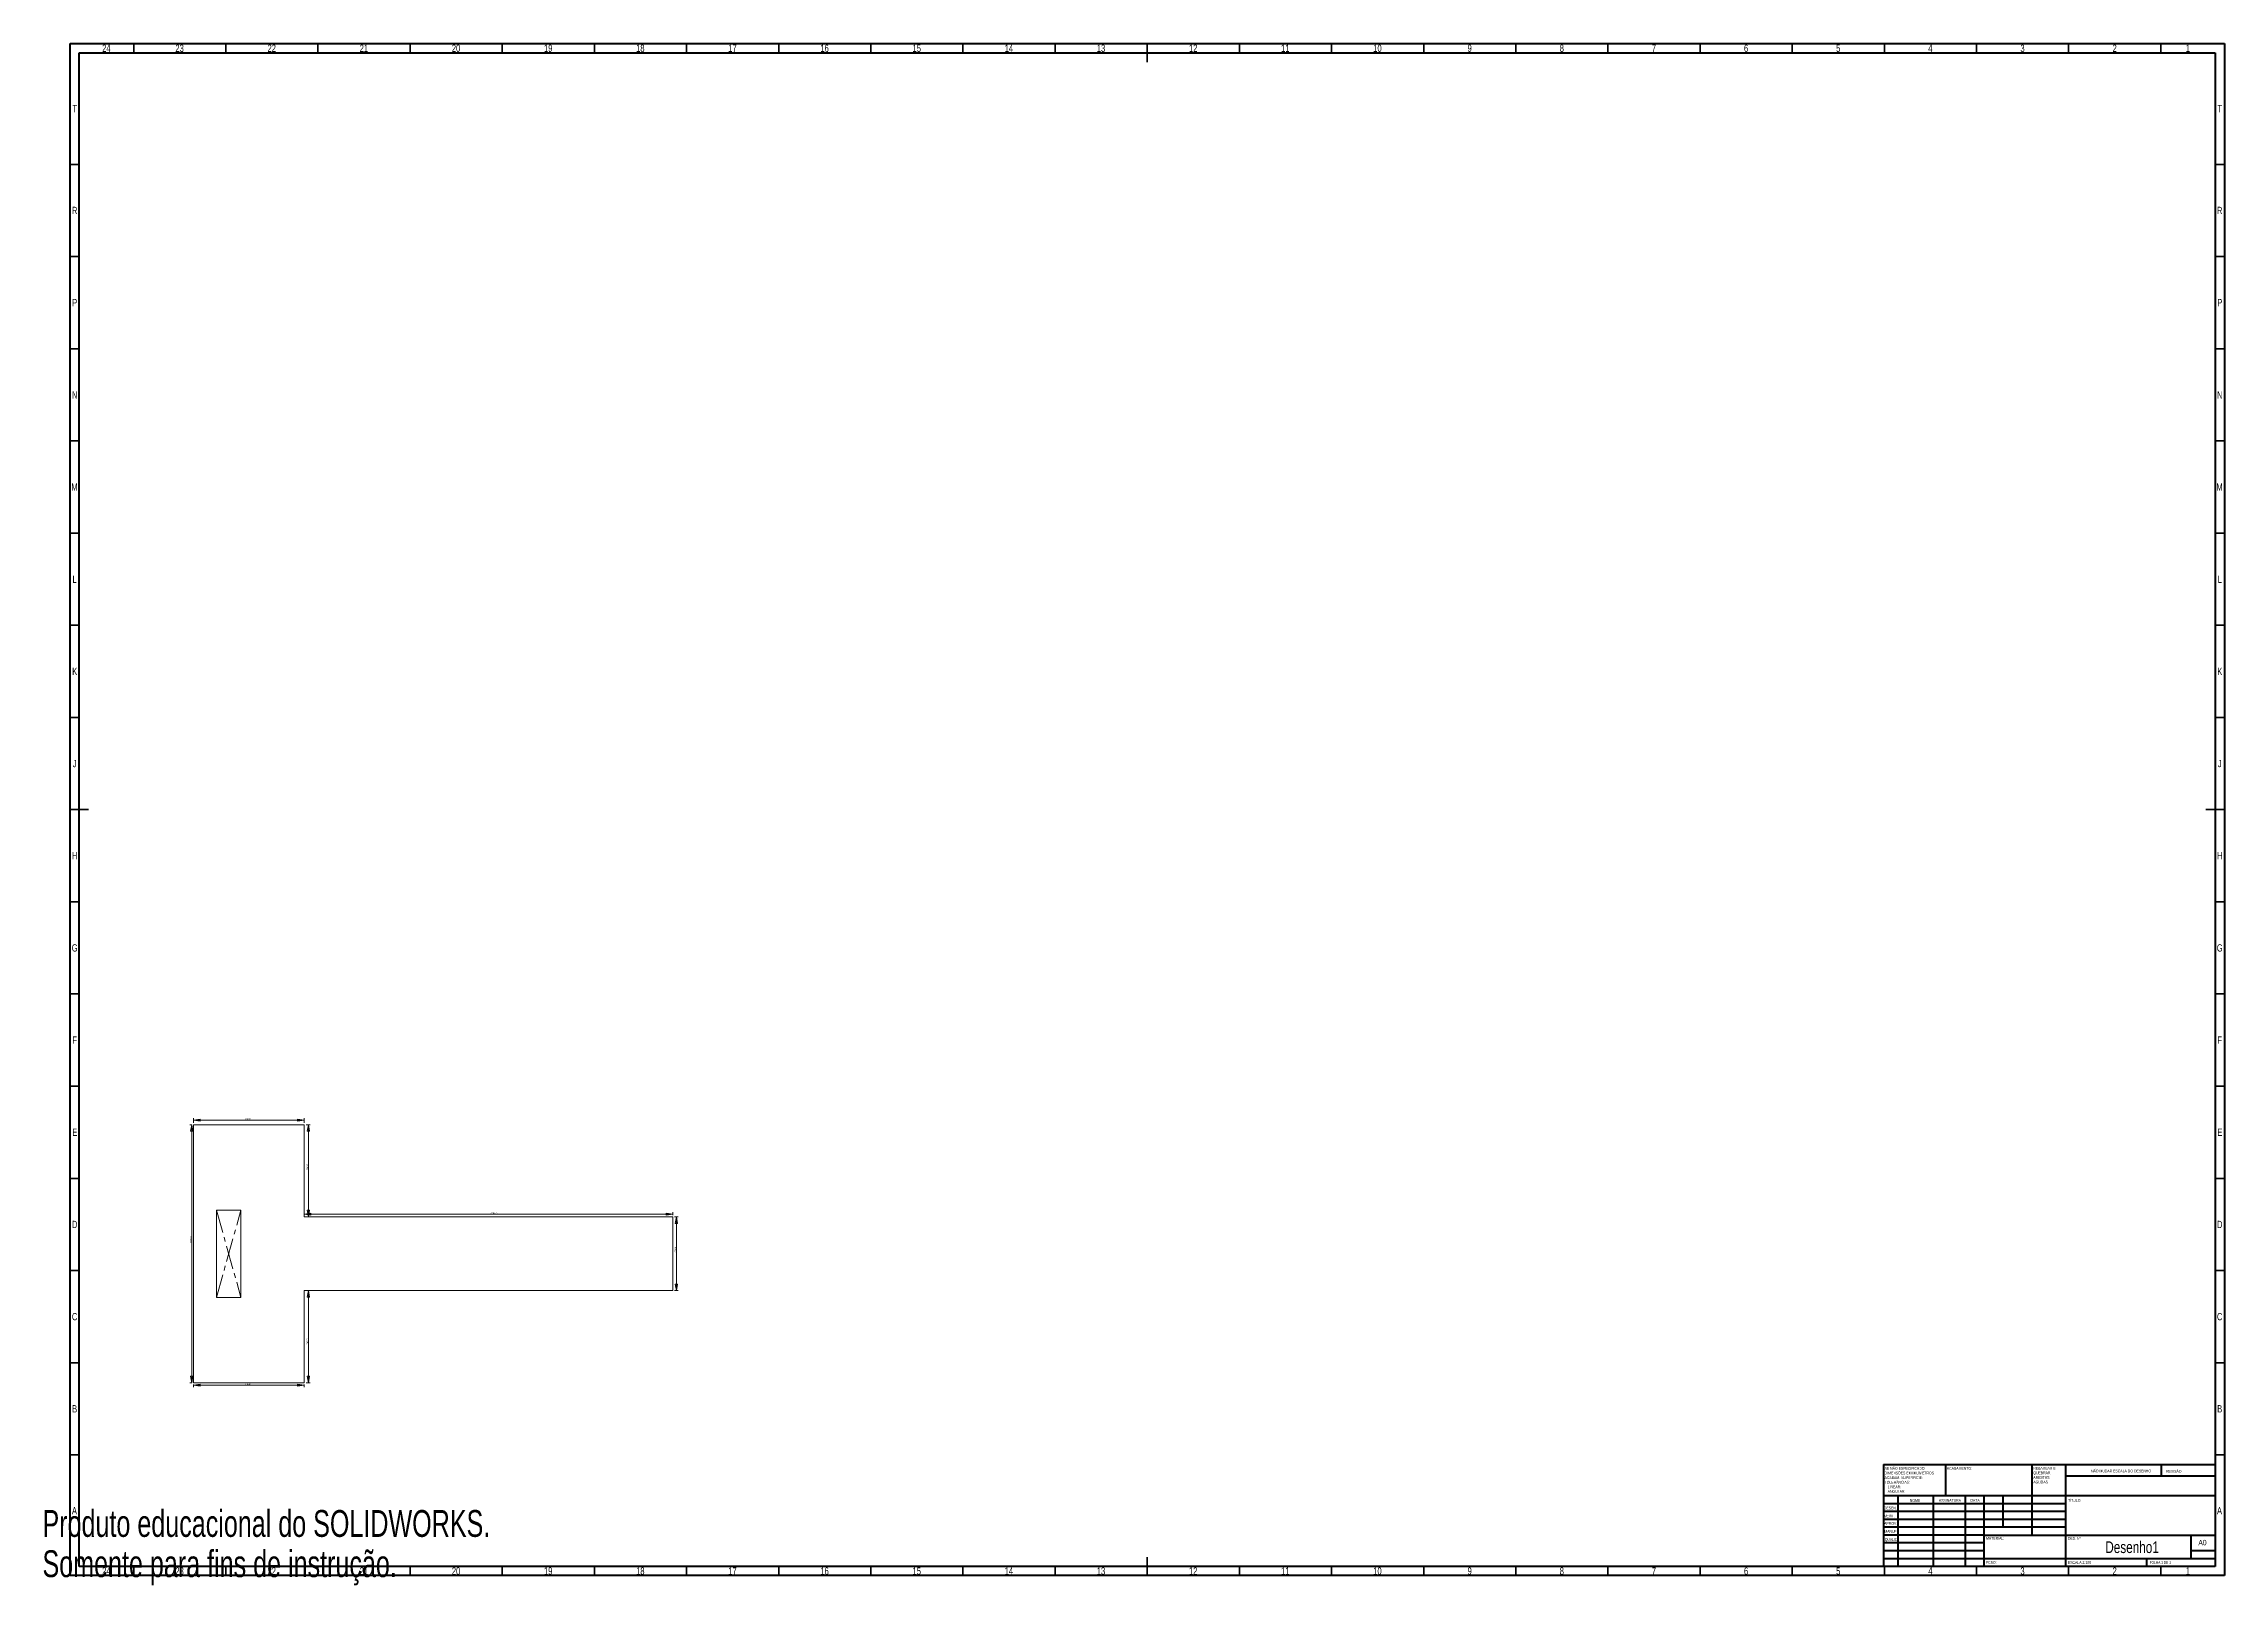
# Model space of a CAD drawing. Header units: millimetres. Extents: x 1 to 1184, y 0 to 836.
import ezdxf

# ---------------------------------------------------------------- set-up
doc = ezdxf.new("R2010")
doc.units = ezdxf.units.MM
doc.header["$PDSIZE"] = -1
doc.linetypes.add('CENTERX2', pattern=[20.32, 12.7, -2.54, 2.54, -2.54])
doc.styles.add('SLDTEXTSTYLE0', font='TXT', dxfattribs={"width": 0.75})
doc.styles.add('SLDTEXTSTYLE1', font='TXT', dxfattribs={"width": 0.6875})
doc.styles.add('SLDTEXTSTYLE2', font='TXT', dxfattribs={"width": 0.7})
doc.dimstyles.new('SLDDIMSTYLE0', dxfattribs={"dimtxt": 0.7, "dimasz": 3.556, "dimexe": 0, "dimexo": 0.0625, "dimgap": 0.175, "dimtad": 1, "dimlfac": 100, "dimrnd": 1e-09, "dimzin": 12, "dimdsep": 46, "dimtxsty": 'SLDTEXTSTYLE0', "dimblk1": 'CLOSED', "dimblk2": 'CLOSED', "dimsah": 1, "dimcen": 0.09, "dimadec": 0, "dimazin": 3, "dimtfac": 1, "dimtofl": 0, "dimtmove": 0, "dimatfit": 3, "dimldrblk": 'CLOSED', "dimfxl": 1, "dimfrac": 2, "dimtolj": 1, "dimtzin": 12, "dimarcsym": 0})

# ---------------------------------------------------------------- blocks, each defined once
blk = doc.blocks.new('_Closed')
at = {"color": 0, "linetype": 'ByBlock', "lineweight": -2}
for p, q in [((-1, 0.166667), (0, 0)), ((-1, 0.166667), (-1, -0.166667)), ((0, 0), (-1, -0.166667)), ((0, 0), (-1, 0))]:
    blk.add_line(p, q, dxfattribs=at)
blk = doc.blocks.new('_D')
at = {"color": 7, "linetype": 'Continuous', "lineweight": 0}
for p, q in [((142, 200.6), (142, 202.1)), ((342, 200.6), (342, 202.1)), ((142, 201.1), (342, 201.1))]:
    blk.add_line(p, q, dxfattribs=at)
at = {"color": 7, "linetype": 'Continuous', "lineweight": 18, "xscale": 3.556, "yscale": 3.556, "rotation": 180}
blk.add_blockref('_Closed', (142, 201.1), dxfattribs=at)
at = {"color": 7, "linetype": 'Continuous', "lineweight": 18, "xscale": 3.556, "yscale": 3.556}
blk.add_blockref('_Closed', (342, 201.1), dxfattribs=at)
at = {"color": 7, "linetype": 'Continuous', "lineweight": 18, "insert": (243.2, 202), "char_height": 0.7, "attachment_point": 1, "style": 'SLDTEXTSTYLE0'}
blk.add_mtext('20000,00', dxfattribs=at)
blk = doc.blocks.new('_D_1')
at = {"color": 7, "linetype": 'Continuous', "lineweight": 0}
for p, q in [((81, 249.6), (80, 249.6)), ((81, 109.6), (81, 249.6)), ((81, 109.6), (80, 109.6))]:
    blk.add_line(p, q, dxfattribs=at)
at = {"color": 7, "linetype": 'Continuous', "lineweight": 18, "xscale": 3.556, "yscale": 3.556}
for p, rotation in [((81, 249.6), 90), ((81, 109.6), 270)]:
    blk.add_blockref('_Closed', p, dxfattribs=dict(at, rotation=rotation))
at = {"color": 7, "linetype": 'Continuous', "lineweight": 18, "insert": (80.1, 185.6), "char_height": 0.7, "attachment_point": 1, "rotation": 90, "style": 'SLDTEXTSTYLE0'}
blk.add_mtext('14000,00', dxfattribs=at)
blk = doc.blocks.new('_D_2')
at = {"color": 7, "linetype": 'Continuous', "lineweight": 0}
for p, q in [((82, 250.6), (82, 253.1)), ((82, 252.1), (142, 252.1)), ((142, 250.6), (142, 253.1))]:
    blk.add_line(p, q, dxfattribs=at)
at = {"color": 7, "linetype": 'Continuous', "lineweight": 18, "xscale": 3.556, "yscale": 3.556, "rotation": 180}
blk.add_blockref('_Closed', (82, 252.1), dxfattribs=at)
at = {"color": 7, "linetype": 'Continuous', "lineweight": 18, "xscale": 3.556, "yscale": 3.556}
blk.add_blockref('_Closed', (142, 252.1), dxfattribs=at)
at = {"color": 7, "linetype": 'Continuous', "lineweight": 18, "insert": (109.9, 253), "char_height": 0.7, "attachment_point": 1, "style": 'SLDTEXTSTYLE0'}
blk.add_mtext('6000,00', dxfattribs=at)
blk = doc.blocks.new('_D_3')
at = {"color": 7, "linetype": 'Continuous', "lineweight": 0}
for p, q in [((82, 108.6), (82, 107.3)), ((142, 108.3), (82, 108.3)), ((142, 108.6), (142, 107.3))]:
    blk.add_line(p, q, dxfattribs=at)
at = {"color": 7, "linetype": 'Continuous', "lineweight": 18, "xscale": 3.556, "yscale": 3.556, "rotation": 180}
blk.add_blockref('_Closed', (82, 108.3), dxfattribs=at)
at = {"color": 7, "linetype": 'Continuous', "lineweight": 18, "xscale": 3.556, "yscale": 3.556}
blk.add_blockref('_Closed', (142, 108.3), dxfattribs=at)
at = {"color": 7, "linetype": 'Continuous', "lineweight": 18, "insert": (109.9, 109.2), "char_height": 0.7, "attachment_point": 1, "style": 'SLDTEXTSTYLE0'}
blk.add_mtext('6000,00', dxfattribs=at)
blk = doc.blocks.new('_D_4')
at = {"color": 7, "linetype": 'Continuous', "lineweight": 0}
for p, q in [((343, 199.6), (345, 199.6)), ((344, 199.6), (344, 159.6)), ((343, 159.6), (345, 159.6))]:
    blk.add_line(p, q, dxfattribs=at)
at = {"color": 7, "linetype": 'Continuous', "lineweight": 18, "xscale": 3.556, "yscale": 3.556}
for p, rotation in [((344, 199.6), 90), ((344, 159.6), 270)]:
    blk.add_blockref('_Closed', p, dxfattribs=dict(at, rotation=rotation))
at = {"color": 7, "linetype": 'Continuous', "lineweight": 18, "insert": (343.1, 180.2), "char_height": 0.7, "attachment_point": 1, "rotation": 90, "style": 'SLDTEXTSTYLE0'}
blk.add_mtext('4000,00', dxfattribs=at)
blk = doc.blocks.new('_D_5')
at = {"color": 7, "linetype": 'Continuous', "lineweight": 0}
for p, q in [((143, 159.6), (145.3, 159.6)), ((144.3, 159.6), (144.3, 109.6)), ((143, 109.6), (145.3, 109.6))]:
    blk.add_line(p, q, dxfattribs=at)
at = {"color": 7, "linetype": 'Continuous', "lineweight": 18, "xscale": 3.556, "yscale": 3.556}
for p, rotation in [((144.3, 159.6), 90), ((144.3, 109.6), 270)]:
    blk.add_blockref('_Closed', p, dxfattribs=dict(at, rotation=rotation))
at = {"color": 7, "linetype": 'Continuous', "lineweight": 18, "insert": (143.4, 130.4), "char_height": 0.7, "attachment_point": 1, "rotation": 90, "style": 'SLDTEXTSTYLE0'}
blk.add_mtext('5000,00', dxfattribs=at)
blk = doc.blocks.new('_D_6')
at = {"color": 7, "linetype": 'Continuous', "lineweight": 0}
for p, q in [((143, 249.6), (145.3, 249.6)), ((144.3, 249.6), (144.3, 199.6)), ((143, 199.6), (145.3, 199.6))]:
    blk.add_line(p, q, dxfattribs=at)
at = {"color": 7, "linetype": 'Continuous', "lineweight": 18, "xscale": 3.556, "yscale": 3.556}
for p, rotation in [((144.3, 249.6), 90), ((144.3, 199.6), 270)]:
    blk.add_blockref('_Closed', p, dxfattribs=dict(at, rotation=rotation))
at = {"color": 7, "linetype": 'Continuous', "lineweight": 18, "insert": (143.4, 225), "char_height": 0.7, "attachment_point": 1, "rotation": 90, "style": 'SLDTEXTSTYLE0'}
blk.add_mtext('5000,00', dxfattribs=at)

msp = doc.modelspace()

# ---------------------------------------------------------------- linework, layer by layer
at = {"color": 7, "linetype": 'Continuous', "lineweight": 70}
for p, q in [((15, 5), (15, 836)), ((15, 836), (1184, 836)), ((20, 10), (20, 831)), ((20, 831), (1179, 831)), ((1179, 831), (1179, 10)), ((1184, 836), (1184, 5)), ((1184, 5), (15, 5)), ((1179, 10), (20, 10))]:
    msp.add_line(p, q, dxfattribs=at)
at = {"color": 7, "linetype": 'Continuous', "lineweight": 35}
for p, q in [((49.5, 831), (49.5, 836)), ((99.5, 831), (99.5, 836)), ((149.5, 831), (149.5, 836)), ((199.5, 831), (199.5, 836)), ((249.5, 831), (249.5, 836)), ((299.5, 831), (299.5, 836)), ((349.5, 831), (349.5, 836)), ((399.5, 831), (399.5, 836)), ((449.5, 831), (449.5, 836)), ((499.5, 831), (499.5, 836)), ((549.5, 831), (549.5, 836)), ((599.5, 836), (599.5, 826)), ((599.5, 831), (599.5, 836)), ((649.5, 831), (649.5, 836)), ((699.5, 831), (699.5, 836)), ((749.5, 831), (749.5, 836)), ((799.5, 831), (799.5, 836)), ((849.5, 831), (849.5, 836)), ((899.5, 831), (899.5, 836)), ((949.5, 831), (949.5, 836)), ((999.5, 831), (999.5, 836)), ((1049.5, 831), (1049.5, 836)), ((1099.5, 831), (1099.5, 836)), ((1149.5, 831), (1149.5, 836)), ((20, 770.5), (15, 770.5)), ((1179, 770.5), (1184, 770.5)), ((20, 720.5), (15, 720.5)), ((1179, 720.5), (1184, 720.5)), ((20, 670.5), (15, 670.5)), ((1179, 670.5), (1184, 670.5)), ((20, 620.5), (15, 620.5)), ((1179, 620.5), (1184, 620.5)), ((20, 570.5), (15, 570.5)), ((1179, 570.5), (1184, 570.5)), ((20, 520.5), (15, 520.5)), ((1179, 520.5), (1184, 520.5)), ((20, 470.5), (15, 470.5)), ((1179, 470.5), (1184, 470.5)), ((15, 420.5), (25, 420.5)), ((20, 420.5), (15, 420.5)), ((1184, 420.5), (1174, 420.5)), ((1179, 420.5), (1184, 420.5)), ((20, 370.5), (15, 370.5)), ((1179, 370.5), (1184, 370.5)), ((20, 320.5), (15, 320.5)), ((1179, 320.5), (1184, 320.5)), ((20, 270.5), (15, 270.5)), ((1179, 270.5), (1184, 270.5)), ((20, 220.5), (15, 220.5)), ((1179, 220.5), (1184, 220.5)), ((20, 170.5), (15, 170.5)), ((1179, 170.5), (1184, 170.5)), ((20, 120.5), (15, 120.5)), ((1179, 120.5), (1184, 120.5)), ((20, 70.5), (15, 70.5)), ((1179, 70.5), (1184, 70.5)), ((599.5, 5), (599.5, 15)), ((49.5, 10), (49.5, 5)), ((99.5, 10), (99.5, 5)), ((149.5, 10), (149.5, 5)), ((199.5, 10), (199.5, 5)), ((249.5, 10), (249.5, 5)), ((299.5, 10), (299.5, 5)), ((349.5, 10), (349.5, 5)), ((399.5, 10), (399.5, 5)), ((449.5, 10), (449.5, 5)), ((499.5, 10), (499.5, 5)), ((549.5, 10), (549.5, 5)), ((599.5, 10), (599.5, 5)), ((649.5, 10), (649.5, 5)), ((699.5, 10), (699.5, 5)), ((749.5, 10), (749.5, 5)), ((799.5, 10), (799.5, 5)), ((849.5, 10), (849.5, 5)), ((899.5, 10), (899.5, 5)), ((949.5, 10), (949.5, 5)), ((999.5, 10), (999.5, 5)), ((1049.5, 10), (1049.5, 5)), ((1099.5, 10), (1099.5, 5)), ((1149.5, 10), (1149.5, 5))]:
    msp.add_line(p, q, dxfattribs=at)
at = {"color": 7, "linetype": 'Continuous', "lineweight": 18}
for p, q in [((81.98159, 109.59777), (81.98159, 249.59777)), ((81.98159, 249.59777), (141.98159, 249.59777)), ((141.98159, 249.59777), (141.98159, 199.59777)), ((94.38136, 155.90385), (94.38136, 203.2917)), ((94.38136, 203.2917), (107.70931, 203.2917)), ((107.70931, 155.90385), (107.70931, 203.2917)), ((141.98159, 199.59777), (341.98159, 199.59777)), ((341.98159, 199.59777), (341.98159, 159.59777)), ((94.38136, 155.90385), (107.70931, 155.90385)), ((341.98159, 159.59777), (141.98159, 159.59777)), ((141.98159, 159.59777), (141.98159, 109.59777)), ((141.98159, 109.59777), (81.98159, 109.59777))]:
    msp.add_line(p, q, dxfattribs=at)
at = {"color": 7, "linetype": 'CENTERX2', "lineweight": 18}
for p, q in [((94.38136, 155.90385), (107.70931, 203.2917)), ((94.38136, 203.2917), (107.70931, 155.90385))]:
    msp.add_line(p, q, dxfattribs=at)
at = {"color": 7, "linetype": 'Continuous', "lineweight": 50}
for p, q in [((999, 65.25), (1179, 65.25)), ((999, 65.25), (999, 10)), ((1032.8, 48.25), (1032.8, 65.25)), ((1079.6, 65.25), (1079.6, 27)), ((1097.8, 65.25), (1097.8, 10)), ((1149.8, 58.875), (1149.8, 65.25)), ((1179, 48.25), (999, 48.25)), ((1006.8, 48.25), (1006.8, 10)), ((1025.99095, 48.25), (1025.99095, 10)), ((1043.39893, 48.25), (1043.39893, 10)), ((1053.6, 10), (1053.6, 48.25)), ((1064, 31.25), (1064, 48.25)), ((1179, 58.875), (1097.8, 58.875)), ((1097.8, 44), (999, 44)), ((1097.8, 39.75), (999, 39.75)), ((1097.8, 35.5), (999, 35.5)), ((1097.8, 31.25), (999, 31.25)), ((1053.6, 27), (999, 27)), ((1053.6, 27), (1179, 27)), ((1166, 14.25), (1166, 27)), ((1053.6, 22.74993), (999, 22.74993)), ((1053.6, 18.5), (999, 18.5)), ((999, 14.25), (1179, 14.25)), ((1142, 10), (1142, 14.25)), ((1179, 18.5), (1166, 18.5))]:
    msp.add_line(p, q, dxfattribs=at)
at = {"color": 7, "linetype": 'Continuous', "lineweight": 0}
msp.add_point((101.04534, 179.59777), dxfattribs=at)

# ---------------------------------------------------------------- texts
for s, insert, char_height, attachment_point, style in [('24', (34.67007, 835.47807), 3.96875, 2, 'SLDTEXTSTYLE0'), ('23', (74.42007, 835.47807), 3.96875, 2, 'SLDTEXTSTYLE0'), ('22', (124.42007, 835.47807), 3.96875, 2, 'SLDTEXTSTYLE0'), ('21', (174.42007, 835.47807), 3.96875, 2, 'SLDTEXTSTYLE0'), ('20', (224.42007, 835.47807), 3.96875, 2, 'SLDTEXTSTYLE0'), ('19', (274.42007, 835.47807), 3.96875, 2, 'SLDTEXTSTYLE0'), ('18', (324.42007, 835.47807), 3.96875, 2, 'SLDTEXTSTYLE0'), ('17', (374.42007, 835.47807), 3.96875, 2, 'SLDTEXTSTYLE0'), ('16', (424.42007, 835.47807), 3.96875, 2, 'SLDTEXTSTYLE0'), ('15', (474.42007, 835.47807), 3.96875, 2, 'SLDTEXTSTYLE0'), ('14', (524.42007, 835.47807), 3.96875, 2, 'SLDTEXTSTYLE0'), ('13', (574.42007, 835.47807), 3.96875, 2, 'SLDTEXTSTYLE0'), ('12', (624.42007, 835.47807), 3.96875, 2, 'SLDTEXTSTYLE0'), ('11', (674.42007, 835.47807), 3.96875, 2, 'SLDTEXTSTYLE0'), ('10', (724.42007, 835.47807), 3.96875, 2, 'SLDTEXTSTYLE0'), ('9', (774.46004, 835.47807), 3.96875, 2, 'SLDTEXTSTYLE0'), ('8', (824.46004, 835.47807), 3.96875, 2, 'SLDTEXTSTYLE0'), ('7', (874.46004, 835.47807), 3.96875, 2, 'SLDTEXTSTYLE0'), ('6', (924.46004, 835.47807), 3.96875, 2, 'SLDTEXTSTYLE0'), ('5', (974.46004, 835.47807), 3.96875, 2, 'SLDTEXTSTYLE0'), ('4', (1024.46004, 835.47807), 3.96875, 2, 'SLDTEXTSTYLE0'), ('3', (1074.46004, 835.47807), 3.96875, 2, 'SLDTEXTSTYLE0'), ('2', (1124.46004, 835.47807), 3.96875, 2, 'SLDTEXTSTYLE0'), ('1', (1164.21004, 835.47807), 3.96875, 2, 'SLDTEXTSTYLE0'), ('T', (17.48806, 802.72807), 3.96875, 2, 'SLDTEXTSTYLE0'), ('T', (1181.48806, 802.72807), 3.96875, 2, 'SLDTEXTSTYLE0'), ('R', (17.44442, 747.47807), 3.96875, 2, 'SLDTEXTSTYLE0'), ('R', (1181.44442, 747.47807), 3.96875, 2, 'SLDTEXTSTYLE0'), ('P', (17.48484, 697.47807), 3.96875, 2, 'SLDTEXTSTYLE0'), ('P', (1181.48484, 697.47807), 3.96875, 2, 'SLDTEXTSTYLE0'), ('N', (17.46371, 647.47807), 3.96875, 2, 'SLDTEXTSTYLE0'), ('N', (1181.46371, 647.47807), 3.96875, 2, 'SLDTEXTSTYLE0'), ('M', (17.36174, 597.47807), 3.96875, 2, 'SLDTEXTSTYLE0'), ('M', (1181.36174, 597.47807), 3.96875, 2, 'SLDTEXTSTYLE0'), ('L', (17.45452, 547.47807), 3.96875, 2, 'SLDTEXTSTYLE0'), ('L', (1181.45452, 547.47807), 3.96875, 2, 'SLDTEXTSTYLE0'), ('K', (17.48852, 497.47807), 3.96875, 2, 'SLDTEXTSTYLE0'), ('K', (1181.48852, 497.47807), 3.96875, 2, 'SLDTEXTSTYLE0'), ('J', (17.46509, 447.47807), 3.96875, 2, 'SLDTEXTSTYLE0'), ('J', (1181.46509, 447.47807), 3.96875, 2, 'SLDTEXTSTYLE0'), ('H', (17.49035, 397.47807), 3.96875, 2, 'SLDTEXTSTYLE0'), ('H', (1181.49035, 397.47807), 3.96875, 2, 'SLDTEXTSTYLE0'), ('G', (17.48668, 347.47807), 3.96875, 2, 'SLDTEXTSTYLE0'), ('G', (1181.48668, 347.47807), 3.96875, 2, 'SLDTEXTSTYLE0'), ('F', (17.45774, 297.47807), 3.96875, 2, 'SLDTEXTSTYLE0'), ('F', (1181.45774, 297.47807), 3.96875, 2, 'SLDTEXTSTYLE0'), ('E', (17.50781, 247.47807), 3.96875, 2, 'SLDTEXTSTYLE0'), ('E', (1181.50781, 247.47807), 3.96875, 2, 'SLDTEXTSTYLE0'), ('D', (17.45269, 197.47807), 3.96875, 2, 'SLDTEXTSTYLE0'), ('D', (1181.45269, 197.47807), 3.96875, 2, 'SLDTEXTSTYLE0'), ('C', (17.45866, 147.47807), 3.96875, 2, 'SLDTEXTSTYLE0'), ('C', (1181.45866, 147.47807), 3.96875, 2, 'SLDTEXTSTYLE0'), ('B', (17.4706, 97.47807), 3.96875, 2, 'SLDTEXTSTYLE0'), ('B', (1181.4706, 97.47807), 3.96875, 2, 'SLDTEXTSTYLE0'), ('ACABAM. SUPERFÍCIE:', (999.59367, 58.92097), 1.5, 1, 'SLDTEXTSTYLE0'), ('SE NÃO ESPECIFICADO:', (999.59367, 63.92097), 1.5, 1, 'SLDTEXTSTYLE0'), ('DIMENSÕES EM MILÍMETROS', (999.59367, 61.42097), 1.5, 1, 'SLDTEXTSTYLE0'), ('ACABAMENTO:', (1033.37129, 63.91927), 1.5, 1, 'SLDTEXTSTYLE0'), ('QUEBRAR', (1080.30922, 61.50309), 1.5, 1, 'SLDTEXTSTYLE0'), ('REBARBAR E', (1080.30922, 64.00309), 1.5, 1, 'SLDTEXTSTYLE0'), ('NÃO MUDAR ESCALA DO DESENHO', (1111.61464, 62.53299), 1.5, 1, 'SLDTEXTSTYLE0'), ('REVISÃO', (1152.32758, 62.33491), 1.5, 1, 'SLDTEXTSTYLE0'), ('TOLERÂNCIAS:', (999.59367, 56.42097), 1.5, 1, 'SLDTEXTSTYLE0'), ('ANGULAR:', (1001.28117, 51.42097), 1.5, 1, 'SLDTEXTSTYLE0'), ('LINEAR:', (1001.28117, 53.92097), 1.5, 1, 'SLDTEXTSTYLE0'), ('ARESTAS', (1080.30922, 59.00309), 1.5, 1, 'SLDTEXTSTYLE0'), ('AGUDAS', (1080.30922, 56.50309), 1.5, 1, 'SLDTEXTSTYLE0'), ('A', (17.33969, 42.22807), 3.96875, 2, 'SLDTEXTSTYLE0'), ('DESEN.', (999.21215, 42.42971), 1.5, 1, 'SLDTEXTSTYLE0'), ('VERIF.', (999.41047, 38.15441), 1.5, 1, 'SLDTEXTSTYLE0'), ('NOME', (1013.32224, 46.50148), 1.5, 1, 'SLDTEXTSTYLE0'), ('ASSINATURA', (1029.03359, 46.56176), 1.5, 1, 'SLDTEXTSTYLE0'), ('DATA', (1046.2147, 46.57618), 1.5, 1, 'SLDTEXTSTYLE0'), ('TÍTULO:', (1099.16316, 46.57618), 1.5, 1, 'SLDTEXTSTYLE0'), ('A', (1181.33969, 42.22807), 3.96875, 2, 'SLDTEXTSTYLE0'), ('APROV.', (999.40172, 34.0643), 1.5, 1, 'SLDTEXTSTYLE0'), ('MANUF.', (999.45519, 29.7337), 1.5, 1, 'SLDTEXTSTYLE0'), ('QUALID', (999.66904, 25.34965), 1.5, 1, 'SLDTEXTSTYLE0'), ('MATERIAL:', (1054.64586, 25.98606), 1.5, 1, 'SLDTEXTSTYLE0'), ('DES. Nº', (1099.07397, 25.98606), 1.5, 1, 'SLDTEXTSTYLE0'), ('Desenho1', (1133.90724, 23.60691), 6.35, 2, 'SLDTEXTSTYLE0'), ('A0', (1169.87116, 24.40639), 2.910417, 1, 'SLDTEXTSTYLE0'), ('PESO:', (1054.61781, 12.94931), 1.4986, 1, 'SLDTEXTSTYLE0'), ('ESCALA:1:100', (1099.07397, 12.90009), 1.5, 1, 'SLDTEXTSTYLE0'), ('FOLHA 1 DE 1', (1143.47829, 12.90009), 1.5, 1, 'SLDTEXTSTYLE1'), ('24', (34.67007, 9.47807), 3.96875, 2, 'SLDTEXTSTYLE0'), ('23', (74.42007, 9.47807), 3.96875, 2, 'SLDTEXTSTYLE0'), ('22', (124.42007, 9.47807), 3.96875, 2, 'SLDTEXTSTYLE0'), ('21', (174.42007, 9.47807), 3.96875, 2, 'SLDTEXTSTYLE0'), ('20', (224.42007, 9.47807), 3.96875, 2, 'SLDTEXTSTYLE0'), ('19', (274.42007, 9.47807), 3.96875, 2, 'SLDTEXTSTYLE0'), ('18', (324.42007, 9.47807), 3.96875, 2, 'SLDTEXTSTYLE0'), ('17', (374.42007, 9.47807), 3.96875, 2, 'SLDTEXTSTYLE0'), ('16', (424.42007, 9.47807), 3.96875, 2, 'SLDTEXTSTYLE0'), ('15', (474.42007, 9.47807), 3.96875, 2, 'SLDTEXTSTYLE0'), ('14', (524.42007, 9.47807), 3.96875, 2, 'SLDTEXTSTYLE0'), ('13', (574.42007, 9.47807), 3.96875, 2, 'SLDTEXTSTYLE0'), ('12', (624.42007, 9.47807), 3.96875, 2, 'SLDTEXTSTYLE0'), ('11', (674.42007, 9.47807), 3.96875, 2, 'SLDTEXTSTYLE0'), ('10', (724.42007, 9.47807), 3.96875, 2, 'SLDTEXTSTYLE0'), ('9', (774.46004, 9.47807), 3.96875, 2, 'SLDTEXTSTYLE0'), ('8', (824.46004, 9.47807), 3.96875, 2, 'SLDTEXTSTYLE0'), ('7', (874.46004, 9.47807), 3.96875, 2, 'SLDTEXTSTYLE0'), ('6', (924.46004, 9.47807), 3.96875, 2, 'SLDTEXTSTYLE0'), ('5', (974.46004, 9.47807), 3.96875, 2, 'SLDTEXTSTYLE0'), ('4', (1024.46004, 9.47807), 3.96875, 2, 'SLDTEXTSTYLE0'), ('3', (1074.46004, 9.47807), 3.96875, 2, 'SLDTEXTSTYLE0'), ('2', (1124.46004, 9.47807), 3.96875, 2, 'SLDTEXTSTYLE0'), ('1', (1164.21004, 9.47807), 3.96875, 2, 'SLDTEXTSTYLE0')]:
    msp.add_mtext(s, dxfattribs=dict(at, insert=insert, char_height=char_height, attachment_point=attachment_point, style=style))
at = {"color": 7, "linetype": 'Continuous', "char_height": 14.5493, "attachment_point": 1, "style": 'SLDTEXTSTYLE2'}
for s, insert in [('Produto educacional do SOLIDWORKS.', (0, 40.57898)), ('Somente para fins de instrução.', (0, 18.75503))]:
    msp.add_mtext(s, dxfattribs=dict(at, insert=insert))

# ---------------------------------------------------------------- dimensions: what is measured, and where the dimension line sits
at = {"color": 7, "linetype": 'Continuous', "lineweight": 18}
for base, p1, p2, picture, middle in [((80.97534, 249.59777), (81.98159, 109.59777), (81.98159, 249.59777), '_D_1', (80.97534, 187.56599)), ((144.25583, 199.59777), (141.98159, 249.59777), (141.98159, 199.59777), '_D_6', (144.25583, 226.65401)), ((343.96067, 159.59777), (341.98159, 199.59777), (341.98159, 159.59777), '_D_4', (343.96067, 181.88169)), ((144.25583, 109.59777), (141.98159, 159.59777), (141.98159, 109.59777), '_D_5', (144.25583, 132.05487))]:
    dim = msp.add_linear_dim(base=base, p1=p1, p2=p2, angle=90, dimstyle='SLDDIMSTYLE0', dxfattribs=at)
    dim.commit()
    dim.dimension.update_dxf_attribs({"geometry": picture, "text_midpoint": middle, "dimtype": 160})
for base, p1, p2, picture, middle in [((141.98159, 252.11778), (81.98159, 249.59777), (141.98159, 249.59777), '_D_2', (111.58515, 252.11778)), ((341.98159, 201.09966), (141.98159, 199.59777), (341.98159, 199.59777), '_D', (245.10043, 201.09966)), ((81.98159, 108.32686), (141.98159, 109.59777), (81.98159, 109.59777), '_D_3', (111.58515, 108.32686))]:
    dim = msp.add_linear_dim(base=base, p1=p1, p2=p2, dimstyle='SLDDIMSTYLE0', dxfattribs=at)
    dim.commit()
    dim.dimension.update_dxf_attribs({"geometry": picture, "text_midpoint": middle, "dimtype": 160})

doc.saveas('drawing.dxf')
